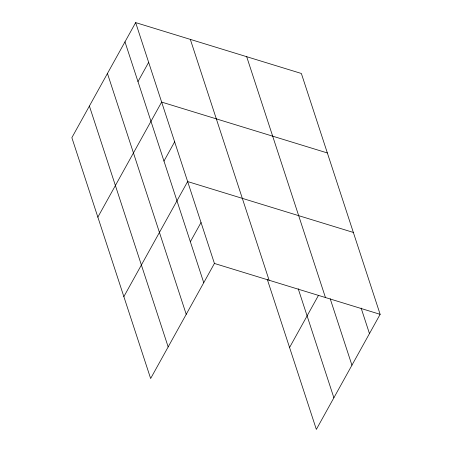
<?xml version="1.0" encoding="UTF-8"?>
<svg xmlns="http://www.w3.org/2000/svg" width="452" height="452" viewBox="0 0 452 452"><rect width="100%" height="100%" fill="white"/><g stroke="black" fill="none" stroke-linecap="round" stroke-linejoin="round"><path stroke-width="0.68" d="M135.651 22.6L71.862 137.668L150.64 378.522L214.423 263.454L135.651 22.6L301.36 73.478L380.138 314.332L316.349 429.4L267.256 279.285M137.979 81.592L148.646 62.342M97.858 217.152L161.641 102.084L327.355 152.957M163.969 161.07L174.642 141.826M123.854 296.631L187.636 181.563L353.351 232.441M190.36 241.758L201.027 222.508M289.568 347.509L318.338 295.602M214.423 263.454L380.138 314.332M361.125 308.072L369.465 333.582M330.203 298.749L351.938 365.199M246.679 56.686L325.451 297.54M298.213 288.732L333.881 397.777M190.332 39.392L269.104 280.246M124.978 41.85L203.75 282.703M107.452 73.467L186.224 314.326M89.394 106.045L168.167 346.904"/></g></svg>
